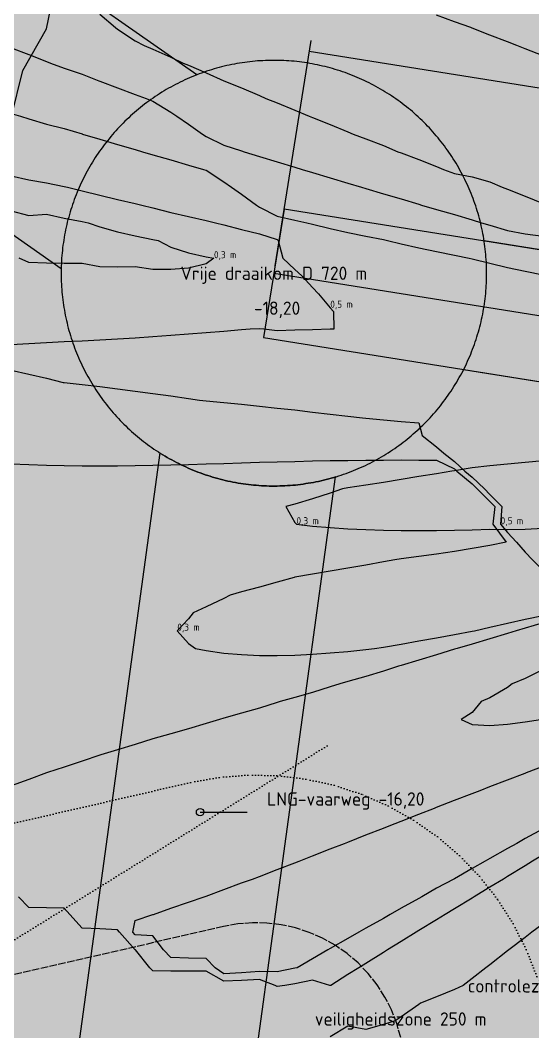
# Model space of a CAD drawing. Header units: metres. Extents: x 284000 to 318000, y 7632000 to 7666000.
# Drawn here: x 297105 to 297973, y 7648329 to 7650040 of the extents above; entities that cross this region are included whole.
import ezdxf
from ezdxf.enums import TextEntityAlignment as Align

# ---------------------------------------------------------------- set-up
doc = ezdxf.new("R2010")
doc.units = ezdxf.units.M
doc.header["$LTSCALE"] = 10
doc.linetypes.add('DASHED', pattern=[1.524, 1.27, -0.254])
doc.linetypes.add('DOT', pattern=[0.508, 0, -0.508])
for name, color, linetype in [('HV-BAGGER', 5, 'Continuous'), ('HV-DRAAIKOM', 2, 'Continuous'), ('HV-GEUL', 5, 'Continuous'), ('HV-GEUL-AS', 1, 'Continuous'), ('HV-GOLF-HS-112_5', 7, 'Continuous'), ('HV-GOLF-HS-45_0', 7, 'Continuous'), ('HV-KUSTLIJN', 4, 'Continuous'), ('HV-LEIDING', 1, 'Continuous'), ('HV-ONDERGROND', 8, 'Continuous'), ('HV-TEKST-02', 7, 'Continuous'), ('HV-VEILIGHEID', 1, 'Continuous'), ('HV-VOORHAVEN', 151, 'Continuous')]:
    doc.layers.add(name, color=color, linetype=linetype)
doc.styles.add('NLCS-ISO', font='NLCS-ISO.ttf')
doc.styles.get("Standard").update_dxf_attribs({"font": 'NLCS-ISO.ttf'})
picture_1 = doc.add_image_def('image1.jpg', size_in_pixel=(3400, 3400))

msp = doc.modelspace()

# ---------------------------------------------------------------- hatches: boundary and pattern name
at = {"layer": 'HV-VOORHAVEN', "true_color": 0x1d5c9e, "transparency": 33554534}
h = msp.add_hatch(color=151, dxfattribs=at)
h.dxf.hatch_style = 1
h.paths.add_polyline_path([(296513.3, 7648209.1), (296439.8, 7648135), (296370, 7647837.3), (296521.3, 7647853), (296778.3, 7647924.2), (296780.2, 7647924.7), (298108.1, 7648230), (298420.5, 7648364.2), (298679.3, 7648577.8), (298878.8, 7648814), (299046.7, 7649016.7), (299047.3, 7649017.4), (299164.4, 7649153), (299167.5, 7649156.2), (299170.8, 7649159), (299174.4, 7649161.6), (299178.3, 7649163.7), (299182.3, 7649165.5), (299186.5, 7649166.9), (299190.8, 7649167.9), (299195.2, 7649168.4), (299199.6, 7649168.5), (299204, 7649168.2), (299205.6, 7649167.9), (299260.7, 7649513.7), (299258.7, 7649514), (299254.4, 7649515.1), (299250.2, 7649516.6), (299246.3, 7649518.5), (299242.5, 7649520.8), (299239, 7649523.5), (299235.7, 7649526.5), (299232.8, 7649529.8), (299230.2, 7649533.4), (299228, 7649537.2), (299226.1, 7649541.2), (299224.7, 7649545.4), (299119.5, 7649903.4), (298957.6, 7650254.5), (298763, 7650524.3), (298486.7, 7650701), (298100.7, 7650852.5), (297717.1, 7650925.2), (297449, 7650946.4), (297419.1, 7650937.4), (297297, 7650670.5), (297266.7, 7650379.9), (297126.6, 7650192.1), (297027.8, 7650174.7), (297092.2, 7649809), (296970.7, 7649746.9)])

# ---------------------------------------------------------------- linework, layer by layer
at = {"layer": 'HV-BAGGER'}
for points in [[(299250.5, 7649449.4), (297890.4, 7649666.5), (297889.9, 7649670.1), (297889.1, 7649674.4), (297888.3, 7649678.8), (297887.5, 7649683.1), (297886.6, 7649687.4), (297885.6, 7649691.8), (297884.6, 7649696.1), (297883.6, 7649700.3), (297882.5, 7649704.6), (297881.3, 7649708.9), (297880.1, 7649713.1), (297878.8, 7649717.4), (297877.5, 7649721.6), (297876.1, 7649725.8), (297874.7, 7649730), (297873.2, 7649734.1), (297871.7, 7649738.3), (297870.1, 7649742.4), (297868.5, 7649746.5), (297866.8, 7649750.6), (297865.1, 7649754.7), (297863.3, 7649758.7), (297861.5, 7649762.7), (297859.6, 7649766.7), (297857.7, 7649770.7), (297855.7, 7649774.7), (297853.7, 7649778.6), (297851.6, 7649782.5), (297849.5, 7649786.4), (297847.3, 7649790.2), (297845.1, 7649794), (297842.9, 7649797.8), (297840.6, 7649801.6), (297838.2, 7649805.3), (297835.8, 7649809.1), (297833.4, 7649812.7), (297830.9, 7649816.4), (297828.4, 7649820), (297825.8, 7649823.6), (297823.2, 7649827.2), (297820.5, 7649830.7), (297817.8, 7649834.2), (297815, 7649837.6), (297812.3, 7649841.1), (297809.4, 7649844.4), (297806.6, 7649847.8), (297803.6, 7649851.1), (297800.7, 7649854.4), (297797.7, 7649857.7), (297794.6, 7649860.9), (297791.6, 7649864), (297788.5, 7649867.2), (297785.3, 7649870.3), (297782.1, 7649873.3), (297778.9, 7649876.3), (297775.6, 7649879.3), (297772.3, 7649882.3), (297769, 7649885.2), (297765.6, 7649888), (297762.2, 7649890.8), (297758.8, 7649893.6), (297755.3, 7649896.3), (297751.8, 7649899), (297748.3, 7649901.7), (297744.7, 7649904.3), (297741.1, 7649906.8), (297737.5, 7649909.3), (297733.8, 7649911.8), (297730.1, 7649914.2), (297726.4, 7649916.6), (297722.6, 7649918.9), (297718.8, 7649921.2), (297715, 7649923.4), (297711.2, 7649925.6), (297707.3, 7649927.8), (297703.4, 7649929.9), (297699.5, 7649931.9), (297695.6, 7649933.9), (297691.6, 7649935.9), (297687.6, 7649937.8), (297683.6, 7649939.6), (297679.6, 7649941.4), (297675.5, 7649943.2), (297671.5, 7649944.9), (297667.4, 7649946.5), (297663.2, 7649948.1), (297659.1, 7649949.7), (297655, 7649951.2), (297650.8, 7649952.7), (297646.6, 7649954.1), (297642.4, 7649955.4), (297638.2, 7649956.7), (297633.9, 7649957.9), (297629.7, 7649959.1), (297625.4, 7649960.3), (297621.1, 7649961.4), (297616.8, 7649962.4), (297612.5, 7649963.4), (297608.2, 7649964.3), (297603.9, 7649965.2), (297599.5, 7649966), (297595.2, 7649966.8), (297590.8, 7649967.5), (297586.4, 7649968.2), (297582.1, 7649968.8), (297577.7, 7649969.3), (297573.3, 7649969.8), (297568.9, 7649970.3), (297564.5, 7649970.7), (297560.1, 7649971), (297555.7, 7649971.3), (297551.3, 7649971.5), (297546.9, 7649971.7), (297542.5, 7649971.8), (297538, 7649971.9), (297533.6, 7649971.9), (297529.2, 7649971.9), (297524.8, 7649971.8), (297520.4, 7649971.6), (297516, 7649971.4), (297511.5, 7649971.2), (297507.1, 7649970.9), (297502.7, 7649970.5), (297498.3, 7649970.1), (297493.9, 7649969.6), (297489.6, 7649969.1), (297485.2, 7649968.5), (297480.8, 7649967.9), (297476.4, 7649967.2), (297472.1, 7649966.4), (297467.7, 7649965.7), (297463.4, 7649964.8), (297459.1, 7649963.9), (297454.8, 7649963), (297450.5, 7649961.9), (297446.2, 7649960.9), (297441.9, 7649959.8), (297437.6, 7649958.6), (297433.4, 7649957.4), (297429.2, 7649956.1), (297424.9, 7649954.8), (297420.7, 7649953.4), (297416.6, 7649952), (297412.4, 7649950.5), (297408.2, 7649949), (297404.1, 7649947.4), (297404.1, 7649947.4), (297126.2, 7650142)], [(296942.2, 7649782.6), (297174.7, 7649619.8), (297174.7, 7649619.8), (297174.6, 7649615.4), (297174.6, 7649610.9), (297174.6, 7649606.5), (297174.7, 7649602.1), (297174.9, 7649597.7), (297175.1, 7649593.3), (297175.3, 7649588.9), (297175.6, 7649584.5), (297176, 7649580.1), (297176.4, 7649575.7), (297176.9, 7649571.3), (297177.4, 7649566.9), (297178, 7649562.5), (297178.6, 7649558.1), (297179.3, 7649553.8), (297180.1, 7649549.4), (297180.9, 7649545.1), (297181.7, 7649540.7), (297182.6, 7649536.4), (297183.6, 7649532.1), (297184.6, 7649527.8), (297185.6, 7649523.5), (297186.7, 7649519.2), (297187.9, 7649515), (297189.1, 7649510.7), (297190.4, 7649506.5), (297191.7, 7649502.3), (297193.1, 7649498.1), (297194.5, 7649493.9), (297196, 7649489.7), (297197.5, 7649485.6), (297199.1, 7649481.4), (297200.7, 7649477.3), (297202.4, 7649473.2), (297204.1, 7649469.2), (297205.9, 7649465.1), (297207.7, 7649461.1), (297209.6, 7649457.1), (297211.5, 7649453.1), (297213.5, 7649449.2), (297215.5, 7649445.3), (297217.6, 7649441.4), (297219.7, 7649437.5), (297221.9, 7649433.6), (297224.1, 7649429.8), (297226.3, 7649426), (297228.6, 7649422.2), (297231, 7649418.5), (297233.4, 7649414.8), (297235.8, 7649411.1), (297238.3, 7649407.4), (297240.8, 7649403.8), (297243.4, 7649400.2), (297246, 7649396.7), (297248.7, 7649393.2), (297251.4, 7649389.7), (297254.1, 7649386.2), (297256.9, 7649382.8), (297259.8, 7649379.4), (297262.6, 7649376), (297265.6, 7649372.7), (297268.5, 7649369.4), (297271.5, 7649366.2), (297274.5, 7649363), (297277.6, 7649359.8), (297280.7, 7649356.7), (297283.9, 7649353.6), (297287.1, 7649350.5), (297290.3, 7649347.5), (297293.6, 7649344.5), (297296.9, 7649341.6), (297300.2, 7649338.7), (297303.6, 7649335.8), (297307, 7649333), (297310.4, 7649330.2), (297313.9, 7649327.5), (297317.4, 7649324.8), (297320.9, 7649322.2), (297324.5, 7649319.6), (297328.1, 7649317), (297331.7, 7649314.5), (297335.4, 7649312), (297339.1, 7649309.6), (297342.8, 7649307.2), (297346.6, 7649304.9), (297350.4, 7649302.6), (297354.2, 7649300.4), (297358, 7649298.2), (297361.9, 7649296.1), (297365.8, 7649294), (297369.7, 7649291.9), (297373.6, 7649289.9), (297377.6, 7649288), (297381.6, 7649286.1), (297385.6, 7649284.2), (297389.6, 7649282.4), (297393.7, 7649280.7), (297397.7, 7649278.9), (297401.8, 7649277.3), (297406, 7649275.7), (297410.1, 7649274.1), (297414.2, 7649272.6), (297418.4, 7649271.2), (297422.6, 7649269.8), (297426.8, 7649268.4), (297431, 7649267.1), (297435.3, 7649265.9), (297439.5, 7649264.7), (297443.8, 7649263.6), (297448.1, 7649262.5), (297452.4, 7649261.4), (297456.7, 7649260.5), (297461, 7649259.5), (297465.3, 7649258.6), (297469.7, 7649257.8), (297474, 7649257.1), (297478.4, 7649256.3), (297482.7, 7649255.7), (297487.1, 7649255.1), (297491.5, 7649254.5), (297495.9, 7649254), (297500.3, 7649253.6), (297504.7, 7649253.2), (297509.1, 7649252.8), (297513.5, 7649252.5), (297517.9, 7649252.3), (297522.3, 7649252.1), (297526.7, 7649252), (297531.2, 7649251.9), (297535.6, 7649251.9), (297540, 7649252), (297544.4, 7649252.1), (297548.8, 7649252.2), (297553.2, 7649252.4), (297557.7, 7649252.7), (297562.1, 7649253), (297566.5, 7649253.3), (297570.9, 7649253.7), (297575.3, 7649254.2), (297579.6, 7649254.7), (297584, 7649255.3), (297588.4, 7649256), (297592.8, 7649256.6), (297597.1, 7649257.4), (297601.5, 7649258.2), (297605.8, 7649259), (297610.1, 7649259.9), (297614.4, 7649260.9), (297618.7, 7649261.9), (297623, 7649262.9), (297627.3, 7649264.1), (297631.6, 7649265.2), (297635.8, 7649266.4), (297640, 7649267.7), (297644.3, 7649269), (297648.5, 7649270.4), (297652.6, 7649271.8), (297656.8, 7649273.3), (297660.9, 7649274.8), (297665.1, 7649276.4), (297669.2, 7649278), (297673.3, 7649279.7), (297677.3, 7649281.4), (297681.4, 7649283.2), (297685.4, 7649285), (297689.4, 7649286.9), (297693.4, 7649288.8), (297697.3, 7649290.8), (297701.3, 7649292.8), (297705.2, 7649294.9), (297709, 7649297), (297712.9, 7649299.2), (297716.7, 7649301.4), (297720.5, 7649303.6), (297724.3, 7649305.9), (297728, 7649308.3), (297731.7, 7649310.7), (297735.4, 7649313.1), (297739.1, 7649315.6), (297742.7, 7649318.2), (297746.3, 7649320.7), (297749.8, 7649323.3), (297753.4, 7649326), (297756.9, 7649328.7), (297760.3, 7649331.5), (297763.7, 7649334.3), (297767.1, 7649337.1), (297770.5, 7649340), (297773.8, 7649342.9), (297777.1, 7649345.8), (297780.3, 7649348.8), (297783.5, 7649351.9), (297786.7, 7649354.9), (297789.8, 7649358.1), (297792.9, 7649361.2), (297796, 7649364.4), (297799, 7649367.6), (297802, 7649370.9), (297804.9, 7649374.2), (297807.8, 7649377.5), (297810.7, 7649380.9), (297813.5, 7649384.3), (297816.3, 7649387.7), (297819, 7649391.2), (297821.7, 7649394.7), (297824.3, 7649398.3), (297826.9, 7649401.8), (297829.5, 7649405.4), (297832, 7649409.1), (297834.5, 7649412.7), (297836.9, 7649416.4), (297839.3, 7649420.1), (297841.6, 7649423.9), (297843.9, 7649427.7), (297846.1, 7649431.5), (297848.3, 7649435.3), (297850.5, 7649439.2), (297852.6, 7649443.1), (297854.6, 7649447), (297855.7, 7649449.3), (299215.8, 7649232.2)], [(297479.9, 7648108.4), (297638.8, 7649267.3), (297635.8, 7649266.4), (297631.6, 7649265.2), (297627.3, 7649264.1), (297623, 7649262.9), (297618.7, 7649261.9), (297614.4, 7649260.9), (297610.1, 7649259.9), (297605.8, 7649259), (297601.5, 7649258.2), (297597.1, 7649257.4), (297592.8, 7649256.6), (297588.4, 7649256), (297584, 7649255.3), (297579.6, 7649254.7), (297575.3, 7649254.2), (297570.9, 7649253.7), (297566.5, 7649253.3), (297562.1, 7649253), (297557.7, 7649252.7), (297553.2, 7649252.4), (297548.8, 7649252.2), (297544.4, 7649252.1), (297540, 7649252), (297535.6, 7649251.9), (297531.2, 7649251.9), (297526.7, 7649252), (297522.3, 7649252.1), (297517.9, 7649252.3), (297513.5, 7649252.5), (297509.1, 7649252.8), (297504.7, 7649253.2), (297500.3, 7649253.6), (297495.9, 7649254), (297491.5, 7649254.5), (297487.1, 7649255.1), (297482.7, 7649255.7), (297478.4, 7649256.3), (297474, 7649257.1), (297469.7, 7649257.8), (297465.3, 7649258.6), (297461, 7649259.5), (297456.7, 7649260.5), (297452.4, 7649261.4), (297448.1, 7649262.5), (297443.8, 7649263.6), (297439.5, 7649264.7), (297435.3, 7649265.9), (297431, 7649267.1), (297426.8, 7649268.4), (297422.6, 7649269.8), (297418.4, 7649271.2), (297414.2, 7649272.6), (297410.1, 7649274.1), (297406, 7649275.7), (297401.8, 7649277.3), (297397.7, 7649278.9), (297393.7, 7649280.7), (297389.6, 7649282.4), (297385.6, 7649284.2), (297381.6, 7649286.1), (297377.6, 7649288), (297373.6, 7649289.9), (297369.7, 7649291.9), (297365.8, 7649294), (297361.9, 7649296.1), (297358, 7649298.2), (297354.2, 7649300.4), (297350.4, 7649302.6), (297346.6, 7649304.9), (297342.8, 7649307.2), (297341.5, 7649308.1), (297182.7, 7648149.2)]]:
    msp.add_lwpolyline(points, dxfattribs=at)
at = {"layer": 'HV-DRAAIKOM'}
msp.add_lwpolyline([(297889.1, 7649674.4), (297888.3, 7649678.8), (297887.5, 7649683.1), (297886.6, 7649687.4), (297885.6, 7649691.8), (297884.6, 7649696.1), (297883.6, 7649700.3), (297882.5, 7649704.6), (297881.3, 7649708.9), (297880.1, 7649713.1), (297878.8, 7649717.4), (297877.5, 7649721.6), (297876.1, 7649725.8), (297874.7, 7649730), (297873.2, 7649734.1), (297871.7, 7649738.3), (297870.1, 7649742.4), (297868.5, 7649746.5), (297866.8, 7649750.6), (297865.1, 7649754.7), (297863.3, 7649758.7), (297861.5, 7649762.7), (297859.6, 7649766.7), (297857.7, 7649770.7), (297855.7, 7649774.7), (297853.7, 7649778.6), (297851.6, 7649782.5), (297849.5, 7649786.4), (297847.3, 7649790.2), (297845.1, 7649794), (297842.9, 7649797.8), (297840.6, 7649801.6), (297838.2, 7649805.3), (297835.8, 7649809.1), (297833.4, 7649812.7), (297830.9, 7649816.4), (297828.4, 7649820), (297825.8, 7649823.6), (297823.2, 7649827.2), (297820.5, 7649830.7), (297817.8, 7649834.2), (297815, 7649837.6), (297812.3, 7649841.1), (297809.4, 7649844.4), (297806.6, 7649847.8), (297803.6, 7649851.1), (297800.7, 7649854.4), (297797.7, 7649857.7), (297794.6, 7649860.9), (297791.6, 7649864), (297788.5, 7649867.2), (297785.3, 7649870.3), (297782.1, 7649873.3), (297778.9, 7649876.3), (297775.6, 7649879.3), (297772.3, 7649882.3), (297769, 7649885.2), (297765.6, 7649888), (297762.2, 7649890.8), (297758.8, 7649893.6), (297755.3, 7649896.3), (297751.8, 7649899), (297748.3, 7649901.7), (297744.7, 7649904.3), (297741.1, 7649906.8), (297737.5, 7649909.3), (297733.8, 7649911.8), (297730.1, 7649914.2), (297726.4, 7649916.6), (297722.6, 7649918.9), (297718.8, 7649921.2), (297715, 7649923.4), (297711.2, 7649925.6), (297707.3, 7649927.8), (297703.4, 7649929.9), (297699.5, 7649931.9), (297695.6, 7649933.9), (297691.6, 7649935.9), (297687.6, 7649937.8), (297683.6, 7649939.6), (297679.6, 7649941.4), (297675.5, 7649943.2), (297671.5, 7649944.9), (297667.4, 7649946.5), (297663.2, 7649948.1), (297659.1, 7649949.7), (297655, 7649951.2), (297650.8, 7649952.7), (297646.6, 7649954.1), (297642.4, 7649955.4), (297638.2, 7649956.7), (297633.9, 7649957.9), (297629.7, 7649959.1), (297625.4, 7649960.3), (297621.1, 7649961.4), (297616.8, 7649962.4), (297612.5, 7649963.4), (297608.2, 7649964.3), (297603.9, 7649965.2), (297599.5, 7649966), (297595.2, 7649966.8), (297590.8, 7649967.5), (297586.4, 7649968.2), (297582.1, 7649968.8), (297577.7, 7649969.3), (297573.3, 7649969.8), (297568.9, 7649970.3), (297564.5, 7649970.7), (297560.1, 7649971), (297555.7, 7649971.3), (297551.3, 7649971.5), (297546.9, 7649971.7), (297542.5, 7649971.8), (297538, 7649971.9), (297533.6, 7649971.9), (297529.2, 7649971.9), (297524.8, 7649971.8), (297520.4, 7649971.6), (297516, 7649971.4), (297511.5, 7649971.2), (297507.1, 7649970.9), (297502.7, 7649970.5), (297498.3, 7649970.1), (297493.9, 7649969.6), (297489.6, 7649969.1), (297485.2, 7649968.5), (297480.8, 7649967.9), (297476.4, 7649967.2), (297472.1, 7649966.4), (297467.7, 7649965.7), (297463.4, 7649964.8), (297459.1, 7649963.9), (297454.8, 7649963), (297450.5, 7649961.9), (297446.2, 7649960.9), (297441.9, 7649959.8), (297437.6, 7649958.6), (297433.4, 7649957.4), (297429.2, 7649956.1), (297424.9, 7649954.8), (297420.7, 7649953.4), (297416.6, 7649952), (297412.4, 7649950.5), (297408.2, 7649949), (297404.1, 7649947.4), (297400, 7649945.8), (297395.9, 7649944.1), (297391.9, 7649942.4), (297387.8, 7649940.6), (297383.8, 7649938.8), (297379.8, 7649936.9), (297375.8, 7649935), (297371.9, 7649933), (297367.9, 7649931), (297364, 7649928.9), (297360.2, 7649926.8), (297356.3, 7649924.7), (297352.5, 7649922.5), (297348.7, 7649920.2), (297344.9, 7649917.9), (297341.2, 7649915.5), (297337.5, 7649913.1), (297333.8, 7649910.7), (297330.1, 7649908.2), (297326.5, 7649905.7), (297322.9, 7649903.1), (297319.4, 7649900.5), (297315.8, 7649897.8), (297312.3, 7649895.1), (297308.9, 7649892.4), (297305.5, 7649889.6), (297302.1, 7649886.7), (297298.7, 7649883.9), (297295.4, 7649881), (297292.1, 7649878), (297288.9, 7649875), (297285.7, 7649872), (297282.5, 7649868.9), (297279.3, 7649865.8), (297276.3, 7649862.6), (297273.2, 7649859.4), (297270.2, 7649856.2), (297267.2, 7649853), (297264.3, 7649849.7), (297261.4, 7649846.3), (297258.5, 7649842.9), (297255.7, 7649839.5), (297252.9, 7649836.1), (297250.2, 7649832.6), (297247.5, 7649829.1), (297244.9, 7649825.6), (297242.3, 7649822), (297239.7, 7649818.4), (297237.2, 7649814.8), (297234.7, 7649811.1), (297232.3, 7649807.4), (297229.9, 7649803.7), (297227.6, 7649799.9), (297225.3, 7649796.2), (297223.1, 7649792.3), (297220.9, 7649788.5), (297218.7, 7649784.6), (297216.6, 7649780.8), (297214.6, 7649776.8), (297212.6, 7649772.9), (297210.6, 7649768.9), (297208.7, 7649765), (297206.9, 7649760.9), (297205.1, 7649756.9), (297203.3, 7649752.9), (297201.6, 7649748.8), (297200, 7649744.7), (297198.4, 7649740.6), (297196.8, 7649736.4), (297195.3, 7649732.3), (297193.9, 7649728.1), (297192.5, 7649723.9), (297191.1, 7649719.7), (297189.8, 7649715.5), (297188.6, 7649711.2), (297187.4, 7649707), (297186.2, 7649702.7), (297185.1, 7649698.4), (297184.1, 7649694.1), (297183.1, 7649689.8), (297182.2, 7649685.5), (297181.3, 7649681.2), (297180.5, 7649676.8), (297179.7, 7649672.5), (297179, 7649668.1), (297178.4, 7649663.8), (297177.7, 7649659.4), (297177.2, 7649655), (297176.7, 7649650.6), (297176.2, 7649646.2), (297175.8, 7649641.8), (297175.5, 7649637.4), (297175.2, 7649633), (297175, 7649628.6), (297174.8, 7649624.2), (297174.7, 7649619.8), (297174.6, 7649615.4), (297174.6, 7649610.9), (297174.6, 7649606.5), (297174.7, 7649602.1), (297174.9, 7649597.7), (297175.1, 7649593.3), (297175.3, 7649588.9), (297175.6, 7649584.5), (297176, 7649580.1), (297176.4, 7649575.7), (297176.9, 7649571.3), (297177.4, 7649566.9), (297178, 7649562.5), (297178.6, 7649558.1), (297179.3, 7649553.8), (297180.1, 7649549.4), (297180.9, 7649545.1), (297181.7, 7649540.7), (297182.6, 7649536.4), (297183.6, 7649532.1), (297184.6, 7649527.8), (297185.6, 7649523.5), (297186.7, 7649519.2), (297187.9, 7649515), (297189.1, 7649510.7), (297190.4, 7649506.5), (297191.7, 7649502.3), (297193.1, 7649498.1), (297194.5, 7649493.9), (297196, 7649489.7), (297197.5, 7649485.6), (297199.1, 7649481.4), (297200.7, 7649477.3), (297202.4, 7649473.2), (297204.1, 7649469.2), (297205.9, 7649465.1), (297207.7, 7649461.1), (297209.6, 7649457.1), (297211.5, 7649453.1), (297213.5, 7649449.2), (297215.5, 7649445.3), (297217.6, 7649441.4), (297219.7, 7649437.5), (297221.9, 7649433.6), (297224.1, 7649429.8), (297226.3, 7649426), (297228.6, 7649422.2), (297231, 7649418.5), (297233.4, 7649414.8), (297235.8, 7649411.1), (297238.3, 7649407.4), (297240.8, 7649403.8), (297243.4, 7649400.2), (297246, 7649396.7), (297248.7, 7649393.2), (297251.4, 7649389.7), (297254.1, 7649386.2), (297256.9, 7649382.8), (297259.8, 7649379.4), (297262.6, 7649376), (297265.6, 7649372.7), (297268.5, 7649369.4), (297271.5, 7649366.2), (297274.5, 7649363), (297277.6, 7649359.8), (297280.7, 7649356.7), (297283.9, 7649353.6), (297287.1, 7649350.5), (297290.3, 7649347.5), (297293.6, 7649344.5), (297296.9, 7649341.6), (297300.2, 7649338.7), (297303.6, 7649335.8), (297307, 7649333), (297310.4, 7649330.2), (297313.9, 7649327.5), (297317.4, 7649324.8), (297320.9, 7649322.2), (297324.5, 7649319.6), (297328.1, 7649317), (297331.7, 7649314.5), (297335.4, 7649312), (297339.1, 7649309.6), (297342.8, 7649307.2), (297346.6, 7649304.9), (297350.4, 7649302.6), (297354.2, 7649300.4), (297358, 7649298.2), (297361.9, 7649296.1), (297365.8, 7649294), (297369.7, 7649291.9), (297373.6, 7649289.9), (297377.6, 7649288), (297381.6, 7649286.1), (297385.6, 7649284.2), (297389.6, 7649282.4), (297393.7, 7649280.7), (297397.7, 7649278.9), (297401.8, 7649277.3), (297406, 7649275.7), (297410.1, 7649274.1), (297414.2, 7649272.6), (297418.4, 7649271.2), (297422.6, 7649269.8), (297426.8, 7649268.4), (297431, 7649267.1), (297435.3, 7649265.9), (297439.5, 7649264.7), (297443.8, 7649263.6), (297448.1, 7649262.5), (297452.4, 7649261.4), (297456.7, 7649260.5), (297461, 7649259.5), (297465.3, 7649258.6), (297469.7, 7649257.8), (297474, 7649257.1), (297478.4, 7649256.3), (297482.7, 7649255.7), (297487.1, 7649255.1), (297491.5, 7649254.5), (297495.9, 7649254), (297500.3, 7649253.6), (297504.7, 7649253.2), (297509.1, 7649252.8), (297513.5, 7649252.5), (297517.9, 7649252.3), (297522.3, 7649252.1), (297526.7, 7649252), (297531.2, 7649251.9), (297535.6, 7649251.9), (297540, 7649252), (297544.4, 7649252.1), (297548.8, 7649252.2), (297553.2, 7649252.4), (297557.7, 7649252.7), (297562.1, 7649253), (297566.5, 7649253.3), (297570.9, 7649253.7), (297575.3, 7649254.2), (297579.6, 7649254.7), (297584, 7649255.3), (297588.4, 7649256), (297592.8, 7649256.6), (297597.1, 7649257.4), (297601.5, 7649258.2), (297605.8, 7649259), (297610.1, 7649259.9), (297614.4, 7649260.9), (297618.7, 7649261.9), (297623, 7649262.9), (297627.3, 7649264.1), (297631.6, 7649265.2), (297635.8, 7649266.4), (297640, 7649267.7), (297644.3, 7649269), (297648.5, 7649270.4), (297652.6, 7649271.8), (297656.8, 7649273.3), (297660.9, 7649274.8), (297665.1, 7649276.4), (297669.2, 7649278), (297673.3, 7649279.7), (297677.3, 7649281.4), (297681.4, 7649283.2), (297685.4, 7649285), (297689.4, 7649286.9), (297693.4, 7649288.8), (297697.3, 7649290.8), (297701.3, 7649292.8), (297705.2, 7649294.9), (297709, 7649297), (297712.9, 7649299.2), (297716.7, 7649301.4), (297720.5, 7649303.6), (297724.3, 7649305.9), (297728, 7649308.3), (297731.7, 7649310.7), (297735.4, 7649313.1), (297739.1, 7649315.6), (297742.7, 7649318.2), (297746.3, 7649320.7), (297749.8, 7649323.3), (297753.4, 7649326), (297756.9, 7649328.7), (297760.3, 7649331.5), (297763.7, 7649334.3), (297767.1, 7649337.1), (297770.5, 7649340), (297773.8, 7649342.9), (297777.1, 7649345.8), (297780.3, 7649348.8), (297783.5, 7649351.9), (297786.7, 7649354.9), (297789.8, 7649358.1), (297792.9, 7649361.2), (297796, 7649364.4), (297799, 7649367.6), (297802, 7649370.9), (297804.9, 7649374.2), (297807.8, 7649377.5), (297810.7, 7649380.9), (297813.5, 7649384.3), (297816.3, 7649387.7), (297819, 7649391.2), (297821.7, 7649394.7), (297824.3, 7649398.3), (297826.9, 7649401.8), (297829.5, 7649405.4), (297832, 7649409.1), (297834.5, 7649412.7), (297836.9, 7649416.4), (297839.3, 7649420.1), (297841.6, 7649423.9), (297843.9, 7649427.7), (297846.1, 7649431.5), (297848.3, 7649435.3), (297850.5, 7649439.2), (297852.6, 7649443.1), (297854.6, 7649447), (297856.6, 7649450.9), (297858.6, 7649454.9), (297860.5, 7649458.9), (297862.3, 7649462.9), (297864.1, 7649466.9), (297865.9, 7649471), (297867.6, 7649475.1), (297869.2, 7649479.2), (297870.8, 7649483.3), (297872.4, 7649487.4), (297873.9, 7649491.6), (297875.3, 7649495.7), (297876.7, 7649499.9), (297878.1, 7649504.1), (297879.4, 7649508.4), (297880.6, 7649512.6), (297881.8, 7649516.8), (297883, 7649521.1), (297884, 7649525.4), (297885.1, 7649529.7), (297886.1, 7649534), (297887, 7649538.3), (297887.9, 7649542.6), (297888.7, 7649547), (297889.5, 7649551.3), (297890.2, 7649555.7), (297890.8, 7649560.1), (297891.5, 7649564.4), (297892, 7649568.8), (297892.5, 7649573.2), (297893, 7649577.6), (297893.4, 7649582), (297893.7, 7649586.4), (297894, 7649590.8), (297894.2, 7649595.2), (297894.4, 7649599.6), (297894.5, 7649604.1), (297894.6, 7649608.5), (297894.6, 7649612.9), (297894.6, 7649617.3), (297894.5, 7649621.7), (297894.3, 7649626.2), (297894.1, 7649630.6), (297893.9, 7649635), (297893.5, 7649639.4), (297893.2, 7649643.8), (297892.8, 7649648.2), (297892.3, 7649652.6), (297891.8, 7649657), (297891.2, 7649661.3), (297890.6, 7649665.7), (297889.9, 7649670.1), (297889.1, 7649674.4)], close=True, dxfattribs=at)
at = {"layer": 'HV-GEUL'}
msp.add_lwpolyline([(299215.8, 7649232.2), (299250.5, 7649449.4), (297551.9, 7649720.5), (297517.3, 7649503.3), (299215.8, 7649232.2)], close=True, dxfattribs=at)
at = {"layer": 'HV-GEUL-AS'}
msp.add_lwpolyline([(297534.6, 7649611.9), (299233.2, 7649340.8), (301701.9, 7648946.7)], dxfattribs=at)
at = {"layer": 'HV-GOLF-HS-112_5', "color": 1}
for points in [[(297240, 7650049.8), (297266.4, 7650027.3), (297270, 7650024.5), (297300, 7650005.1), (297315.2, 7649997.3), (297330, 7649991), (297360, 7649977.5), (297381.1, 7649967.3), (297390, 7649963.7), (297420, 7649951), (297449.8, 7649937.3), (297450, 7649937.3), (297480, 7649925.3), (297510, 7649912.4), (297521.1, 7649907.3), (297540, 7649900.1), (297570, 7649887.9), (297594.2, 7649877.3), (297600, 7649875.2), (297630, 7649863.6), (297660, 7649851.2), (297668.7, 7649847.3), (297690, 7649839.4), (297720, 7649827.7), (297744.5, 7649817.3), (297750, 7649815.4), (297780, 7649804.2), (297810, 7649792.2), (297821.4, 7649787.3), (297840, 7649780.7), (297870, 7649774.7), (297900, 7649766.6), (297920.8, 7649757.3), (297930, 7649753.9), (297960, 7649742.2), (297990, 7649729.6)], [(297990, 7649979.7), (297960, 7649991.7), (297945.9, 7649997.3), (297930, 7650003.4), (297900, 7650014.7), (297870, 7650026.5), (297867.8, 7650027.3), (297840, 7650037.3), (297810, 7650048.2)]]:
    msp.add_lwpolyline(points, dxfattribs=at)
at = {"layer": 'HV-GOLF-HS-112_5', "color": 30}
msp.add_lwpolyline([(297090, 7649993.4), (297120, 7649981.9), (297150, 7649970), (297156.5, 7649967.3), (297180, 7649958.6), (297210, 7649948.4), (297238.2, 7649937.3), (297240, 7649936.7), (297270, 7649925.7), (297300, 7649914.4), (297318.3, 7649907.3), (297330, 7649903.2), (297360, 7649884.6), (297370.2, 7649877.3), (297390, 7649864), (297413.7, 7649847.3), (297420, 7649843.2), (297450, 7649828.3), (297480, 7649818.8), (297484.4, 7649817.3), (297510, 7649809.5), (297540, 7649800.3), (297570, 7649791.1), (297582.2, 7649787.3), (297600, 7649782.1), (297630, 7649773.1), (297660, 7649764.2), (297682.8, 7649757.3), (297690, 7649755.2), (297720, 7649746.4), (297750, 7649737.6), (297780, 7649728.7), (297784.4, 7649727.3), (297810, 7649719.8), (297840, 7649711), (297870, 7649702.2), (297885.8, 7649697.3), (297900, 7649693.2), (297930, 7649684.3), (297960, 7649678.4), (297990, 7649674.6)], dxfattribs=at)
at = {"layer": 'HV-GOLF-HS-112_5', "color": 2}
msp.add_lwpolyline([(297090, 7649882.2), (297105.9, 7649877.3), (297120, 7649873.1), (297150, 7649864.2), (297180, 7649856.6), (297210, 7649847.6), (297210.9, 7649847.3), (297240, 7649838.8), (297270, 7649829.9), (297300, 7649821.1), (297312.5, 7649817.3), (297330, 7649812.2), (297360, 7649803.5), (297390, 7649794.7), (297415.3, 7649787.3), (297420, 7649786), (297450, 7649766.7), (297463.1, 7649757.3), (297480, 7649745.9), (297505.1, 7649727.3), (297510, 7649723.9), (297540, 7649708.5), (297570, 7649701.8), (297590.5, 7649697.3), (297600, 7649694.9), (297630, 7649687.6), (297660, 7649680.9), (297690, 7649674.7), (297720, 7649668.7), (297726.7, 7649667.3), (297750, 7649661.7), (297780, 7649654.9), (297810, 7649648.5), (297840, 7649642.4), (297865.1, 7649637.3), (297870, 7649636.1), (297900, 7649628.7), (297930, 7649621.8), (297960, 7649615.3), (297990, 7649609)], dxfattribs=at)
at = {"layer": 'HV-GOLF-HS-112_5', "color": 4}
for points in [[(297090, 7649776.8), (297120, 7649769.6), (297150, 7649764.9), (297180, 7649758.6), (297185.6, 7649757.3), (297210, 7649751.1), (297240, 7649743.8), (297270, 7649736.7), (297300, 7649729.9), (297310.9, 7649727.3), (297330, 7649722.4), (297360, 7649714.9), (297390, 7649707.8), (297420, 7649700.9), (297435.9, 7649697.3), (297450, 7649693.6), (297480, 7649685.8), (297510, 7649678.6), (297540, 7649668.9), (297541.9, 7649667.3), (297549.9, 7649637.3), (297570, 7649618.4), (297581.7, 7649607.3), (297600, 7649587.5), (297610, 7649577.3), (297630, 7649553.5), (297635.7, 7649547.3), (297635.9, 7649517.3), (297630, 7649517.2), (297600, 7649516.3), (297570, 7649515.6), (297540, 7649514.5), (297517.8, 7649517.3), (297510, 7649518), (297494.6, 7649517.3), (297480, 7649516.1), (297450, 7649513.5), (297420, 7649511.1), (297390, 7649508.7), (297360, 7649506.4), (297330, 7649504.3), (297300, 7649502.3), (297270, 7649500.4), (297240, 7649498.7), (297210, 7649497.1), (297180, 7649495.6), (297150, 7649494.1), (297120, 7649492.5), (297090, 7649490.8)], [(297090, 7649447.7), (297120, 7649441.3), (297150, 7649434.4), (297178, 7649427.3), (297180, 7649427.1), (297210, 7649423.7), (297240, 7649420.1), (297270, 7649416.5), (297300, 7649412.7), (297330, 7649408.7), (297360, 7649404.6), (297390, 7649400.2), (297409, 7649397.3), (297420, 7649396.3), (297450, 7649393.3), (297480, 7649390.3), (297510, 7649387.1), (297540, 7649383.9), (297570, 7649380.6), (297600, 7649377.2), (297630, 7649373.8), (297660, 7649370.3), (297684.4, 7649367.3), (297690, 7649366.8), (297720, 7649364.1), (297750, 7649361.4), (297780, 7649358.6), (297785.3, 7649337.3), (297810, 7649318.1), (297822.3, 7649307.3), (297840, 7649293.4), (297857.8, 7649277.3), (297870, 7649267), (297890.7, 7649247.3), (297900, 7649237.9), (297920.5, 7649217.3), (297918.3, 7649187.3), (297930, 7649173.4), (297945, 7649157.3), (297960, 7649140.3), (297972.3, 7649127.3), (297990, 7649108.9)]]:
    msp.add_lwpolyline(points, dxfattribs=at)
at = {"layer": 'HV-GOLF-HS-112_5', "color": 3}
for points in [[(297090, 7649717.4), (297120, 7649709.6), (297150, 7649711.8), (297180, 7649705.3), (297210, 7649699.3), (297220.1, 7649697.3), (297240, 7649690.3), (297270, 7649681.8), (297300, 7649674.9), (297330, 7649669), (297338.7, 7649667.3), (297360, 7649656.2), (297390, 7649646.5), (297420, 7649639.9), (297433.2, 7649637.3), (297420, 7649627.9), (297390, 7649620.6), (297360, 7649618.5), (297330, 7649618), (297300, 7649622.7), (297270, 7649622.3), (297240, 7649622.5), (297210, 7649628.1), (297180, 7649628.1), (297150, 7649628.9), (297120, 7649630.2), (297103.4, 7649637.3)], [(297090, 7649289.6), (297120, 7649288.3), (297150, 7649287.4), (297180, 7649286.7), (297210, 7649286.3), (297240, 7649286.2), (297270, 7649286.3), (297300, 7649286.6), (297330, 7649287.1), (297360, 7649287.8), (297390, 7649288.6), (297420, 7649289.4), (297450, 7649290.3), (297480, 7649291.3), (297510, 7649292.1), (297540, 7649293), (297570, 7649293.7), (297600, 7649294.4), (297630, 7649295), (297660, 7649295.4), (297690, 7649295.8), (297720, 7649296), (297750, 7649296.1), (297780, 7649296), (297810, 7649295.9), (297840, 7649281.3), (297844.4, 7649277.3), (297870, 7649255.6), (297878.7, 7649247.3), (297900, 7649225.6), (297908.3, 7649217.3), (297904.8, 7649187.3), (297927.7, 7649157.3), (297900, 7649151.6), (297870, 7649146.1), (297840, 7649141.3), (297810, 7649136.9), (297780, 7649132.7), (297750, 7649128.7), (297739.1, 7649127.3), (297720, 7649123.7), (297690, 7649118.3), (297660, 7649113.1), (297630, 7649108), (297600, 7649102.9), (297570, 7649097.6), (297568.8, 7649097.3), (297540, 7649089.4), (297510, 7649081.1), (297480, 7649072.8), (297460.9, 7649067.3), (297450, 7649061.9), (297420, 7649047.4), (297397.9, 7649037.3), (297390, 7649027.4), (297371.2, 7649007.3), (297390, 7648985.8), (297402.1, 7648977.3), (297420, 7648973.6), (297450, 7648969.3), (297480, 7648966.8), (297510, 7648965.5), (297540, 7648965.3), (297570, 7648966), (297600, 7648967.5), (297630, 7648969.6), (297660, 7648972.3), (297690, 7648975.5), (297704.7, 7648977.3), (297720, 7648979.7), (297750, 7648984.7), (297780, 7648990), (297810, 7648995.3), (297840, 7649000.8), (297870, 7649006.5), (297873.9, 7649007.3), (297900, 7649013.5), (297930, 7649020.2), (297960, 7649026.7), (297990, 7649033)]]:
    msp.add_lwpolyline(points, dxfattribs=at)
at = {"layer": 'HV-GOLF-HS-45_0', "color": 3}
for points in [[(297990, 7649294.5), (297960, 7649291.7), (297930, 7649288.8), (297900, 7649285.9), (297870, 7649282.9), (297840, 7649277.8), (297835.9, 7649277.3), (297810, 7649272.9), (297780, 7649267.9), (297750, 7649263), (297720, 7649258.2), (297690, 7649253.5), (297660, 7649248.8), (297650.7, 7649247.3), (297630, 7649239.9), (297600, 7649230.3), (297570, 7649221.5), (297554.7, 7649217.3), (297570, 7649190.4), (297572.8, 7649187.3), (297600, 7649184.2), (297630, 7649181.6), (297660, 7649179.6), (297690, 7649178.2), (297720, 7649177.3), (297750, 7649176.9), (297780, 7649176.7), (297810, 7649176.9), (297840, 7649177.3), (297870, 7649178), (297900, 7649178.8), (297930, 7649178.6), (297960, 7649179.3), (297990, 7649180.7)], [(297990, 7649020.4), (297960, 7649011.8), (297944.4, 7649007.3), (297930, 7649002.7), (297900, 7648993.6), (297870, 7648984.7), (297844.5, 7648977.3), (297840, 7648975.8), (297810, 7648966.4), (297780, 7648957.3), (297750, 7648948.6), (297745.5, 7648947.3), (297720, 7648939.1), (297690, 7648930), (297660, 7648921.3), (297646.1, 7648917.3), (297630, 7648912.1), (297600, 7648903), (297570, 7648894.3), (297545.2, 7648887.3), (297540, 7648885.7), (297510, 7648876.5), (297480, 7648867.8), (297450, 7648859.4), (297442.4, 7648857.3), (297420, 7648850.4), (297390, 7648841.5), (297360, 7648833), (297339.8, 7648827.3), (297330, 7648824.2), (297300, 7648814.9), (297270, 7648805.8), (297241.6, 7648797.3), (297240, 7648796.8), (297210, 7648786.7), (297180, 7648776.7), (297151.3, 7648767.3), (297150, 7648766.8), (297120, 7648755.7), (297090, 7648744.8)], [(297450, 7648427.1), (297435.5, 7648437.3), (297420, 7648452.8), (297390, 7648453.5), (297360, 7648454.7), (297347.9, 7648467.3), (297330, 7648491), (297300, 7648493.2), (297296.2, 7648497.3), (297300, 7648517.4), (297330, 7648527.1), (297330.8, 7648527.3), (297360, 7648537.8), (297390, 7648548.2), (297416.7, 7648557.3), (297420, 7648558.5), (297450, 7648569.8), (297480, 7648580.6), (297498.4, 7648587.3), (297510, 7648591.8), (297540, 7648603.4), (297570, 7648614.6), (297577.1, 7648617.3), (297600, 7648626.5), (297630, 7648638.1), (297653.9, 7648647.3), (297660, 7648649.8), (297690, 7648661.8), (297720, 7648673.4), (297729.9, 7648677.3), (297750, 7648685.4), (297780, 7648697.1), (297806.5, 7648707.3), (297810, 7648708.7), (297840, 7648720.6), (297870, 7648732), (297883.5, 7648737.3), (297900, 7648743.8), (297930, 7648755.2), (297960, 7648766.6), (297961.9, 7648767.3), (297990, 7648778.2)], [(297990, 7648672.4), (297960, 7648655.9), (297945.5, 7648647.3), (297930, 7648638.8), (297900, 7648621.9), (297892.2, 7648617.3), (297870, 7648605.2), (297840, 7648587.9), (297838.9, 7648587.3), (297810, 7648571.6), (297785.1, 7648557.3), (297780, 7648554.4), (297750, 7648537.9), (297731.5, 7648527.3), (297720, 7648520.8), (297690, 7648504), (297678.4, 7648497.3), (297660, 7648486.9), (297630, 7648469.6), (297626.1, 7648467.3), (297600, 7648452.5), (297574.1, 7648437.3), (297570, 7648436.4), (297540, 7648430.3), (297510, 7648430.7), (297480, 7648428.6), (297450, 7648427.1)]]:
    msp.add_lwpolyline(points, dxfattribs=at)
at = {"layer": 'HV-GOLF-HS-45_0', "color": 4}
for points in [[(297990, 7648941.6), (297960, 7648926.3), (297937.7, 7648917.3), (297930, 7648911.2), (297900, 7648893.8), (297885.4, 7648887.3), (297870, 7648869.1), (297851.4, 7648857.3), (297870, 7648848.6), (297900, 7648847.1), (297930, 7648849.5), (297960, 7648853.3), (297986, 7648857.3)], [(297990, 7648628), (297972.2, 7648617.3), (297960, 7648609.8), (297930, 7648591.6), (297922.9, 7648587.3), (297900, 7648573.3), (297873.6, 7648557.3), (297870, 7648555), (297840, 7648536.7), (297824.4, 7648527.3), (297810, 7648518.4), (297780, 7648500), (297775.5, 7648497.3), (297750, 7648481.5), (297726.8, 7648467.3), (297720, 7648463), (297690, 7648444.4), (297678.5, 7648437.3), (297660, 7648425.6), (297630.8, 7648407.3), (297630, 7648407.1), (297629.3, 7648407.3), (297600, 7648416.2), (297570, 7648410.2), (297553, 7648407.3), (297540, 7648405.4), (297537, 7648407.3), (297510, 7648417.3), (297480, 7648415.8), (297450, 7648414.6), (297420, 7648431.6), (297390, 7648431.2), (297360, 7648431.4), (297330, 7648432.3), (297324.8, 7648437.3), (297300.3, 7648467.3), (297300, 7648467.3), (297273.1, 7648497.3), (297270, 7648501.4), (297240, 7648502.9), (297210, 7648504.2), (297189.1, 7648527.3), (297180, 7648538.2), (297150, 7648538.8), (297120, 7648539.3), (297102.6, 7648557.3)]]:
    msp.add_lwpolyline(points, dxfattribs=at)
at = {"layer": 'HV-GOLF-HS-45_0', "color": 2}
msp.add_lwpolyline([(297990, 7648511.4), (297971, 7648497.3), (297960, 7648488.5), (297931.9, 7648467.3), (297930, 7648465.8), (297900, 7648442.4), (297893.2, 7648437.3), (297870, 7648418.8), (297854.9, 7648407.3), (297840, 7648400.6), (297810, 7648387.8), (297782.9, 7648377.3), (297780, 7648375.2), (297750, 7648354.2), (297739.8, 7648347.3), (297720, 7648341.4), (297690, 7648333), (297660, 7648338.6), (297630, 7648320.5)], dxfattribs=at)
at = {"layer": 'HV-KUSTLIJN'}
msp.add_lwpolyline([(297090, 7649875), (297110, 7649955), (297150, 7650025), (297160, 7650075)], dxfattribs=at)
at = {"layer": 'HV-LEIDING', "linetype": 'DOT'}
msp.add_lwpolyline([(297624.6, 7648812.6), (296568.3, 7648157.6), (295343.4, 7647880.5)], dxfattribs=at)
at = {"layer": 'HV-TEKST-02'}
for p, q in [((297536.6, 7649624.3), (297597.5, 7650005.7)), ((299293.1, 7649716), (297594.5, 7649987.2)), ((297409.7, 7648700.5), (297489.6, 7648700.5))]:
    msp.add_line(p, q, dxfattribs=at)
msp.add_circle((297409.7, 7648700.5), 6.25, dxfattribs=at)
msp.add_solid([(297594.5, 7649987.2), (297618.2, 7649977.1), (297620.2, 7649989.4)], dxfattribs=at)
at = {"layer": 'HV-VEILIGHEID', "linetype": 'DOT'}
msp.add_lwpolyline([(298019.7, 7648258.4), (297992.9, 7648375.4), (297979.5, 7648422.6), (297961.6, 7648468.3), (297939.4, 7648512), (297912.9, 7648553.3), (297882.5, 7648591.9), (297848.5, 7648627.2), (297811.2, 7648659.1), (297770.9, 7648687.1), (297728.1, 7648711.1), (297683.1, 7648730.8), (297636.5, 7648745.9), (297588.6, 7648756.4), (297539.8, 7648762.2), (297490.8, 7648763.2), (297441.8, 7648759.3), (297393.5, 7648750.7), (297003.7, 7648661)], dxfattribs=at)
at = {"layer": 'HV-VEILIGHEID', "linetype": 'DASHED'}
msp.add_lwpolyline([(297749.2, 7648319.4), (297742.5, 7648343), (297733.6, 7648365.8), (297722.5, 7648387.7), (297709.2, 7648408.4), (297694, 7648427.6), (297677, 7648445.3), (297658.4, 7648461.2), (297638.2, 7648475.3), (297616.8, 7648487.2), (297594.4, 7648497.1), (297571, 7648504.7), (297547.1, 7648509.9), (297522.7, 7648512.8), (297498.2, 7648513.3), (297473.7, 7648511.3), (297449.6, 7648507), (297059.7, 7648417.4)], dxfattribs=at)

# ---------------------------------------------------------------- texts
at = {"layer": 'HV-GOLF-HS-112_5', "color": 3}
for p in [(297433.2, 7649637.3), (297371.2, 7649007.3)]:
    msp.add_text('0,3 m', height=12, dxfattribs=at).set_placement(p)
at = {"layer": 'HV-GOLF-HS-112_5', "color": 4}
for p in [(297630, 7649553.5), (297918.3, 7649187.3)]:
    msp.add_text('0,5 m', height=12, dxfattribs=at).set_placement(p)
at = {"layer": 'HV-GOLF-HS-45_0', "color": 3}
msp.add_text('0,3 m', height=12, dxfattribs=at).set_placement((297572.8, 7649187.3))
at = {"layer": 'HV-TEKST-02', "style": 'NLCS-ISO'}
for s, p in [('Vrije draaikom D 720 m', (297534.6, 7649611.9)), ('-18,20', (297540.1, 7649552.8)), ('LNG-vaarweg -16,20', (297656.2, 7648722.7)), ('controlezone 500 m', (297992.9, 7648406.6)), ('veiligheidszone 250 m', (297749.2, 7648350.6))]:
    msp.add_text(s, height=22.5, dxfattribs=at).set_placement(p, align=Align.MIDDLE_CENTER)

# ---------------------------------------------------------------- pictures from other files: only their frames are drawn
at = {"layer": 'HV-ONDERGROND'}
image = msp.add_image(picture_1, insert=(284000, 7632000), size_in_units=(34000, 34000), dxfattribs=at)

doc.saveas('drawing.dxf')
